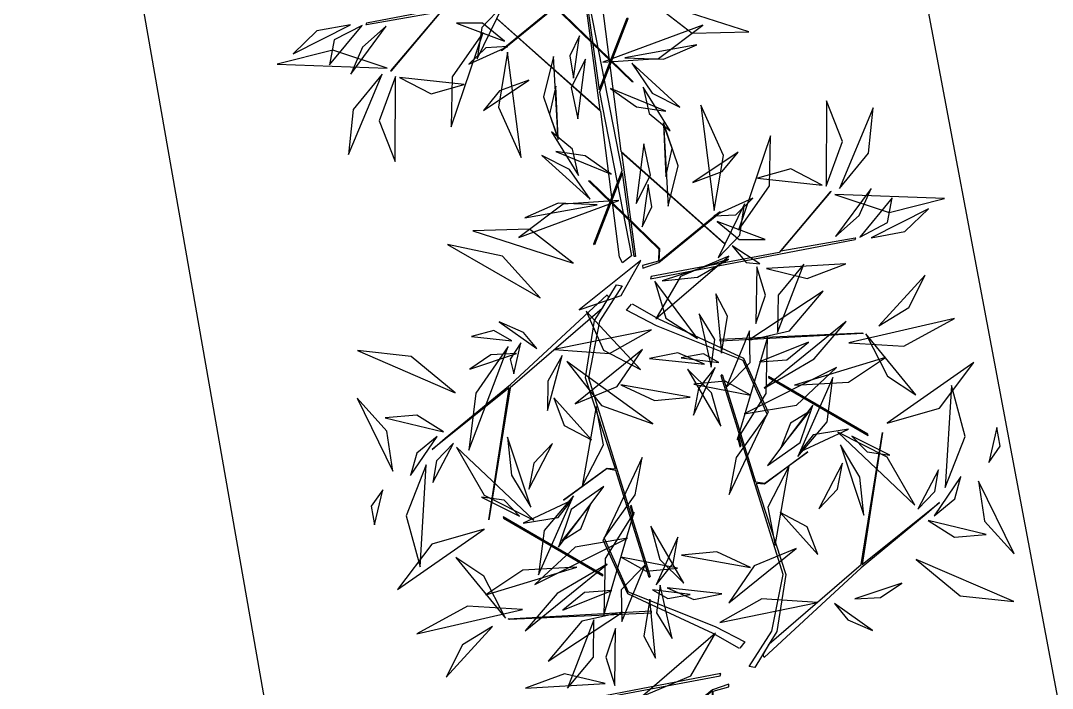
# Model space of a CAD drawing. Header units: centimetres. Extents: x 197412 to 267601, y -375791 to -305433.
# Drawn here: x 203006 to 204880, y -337928 to -336716 of the extents above; entities that cross this region are included whole.
import ezdxf

# ---------------------------------------------------------------- set-up
doc = ezdxf.new("R2010")
doc.units = ezdxf.units.CM
doc.layers.add('3-BAT C-Niveau 0', color=250, linetype='Continuous')

# ---------------------------------------------------------------- blocks, each defined once
blk = doc.blocks.new('Groupe-254-1')
at = {"linetype": 'Continuous', "flags": 128}
for points in [[(12119.23, -46471.71), (12132.71, -46469.35), (12123.59, -46480.17), (12123.73, -46480.12), (12133.02, -46469.14), (12156.28, -46464.79), (12156.41, -46464.34), (12119.24, -46471.49), (12119.12, -46471.73), (12119.19, -46471.71)], [(12207.96, -46510.54), (12194.48, -46512.9), (12203.6, -46502.08), (12203.46, -46502.13), (12194.17, -46513.11), (12170.91, -46517.46), (12170.78, -46517.91), (12207.95, -46510.76), (12208.07, -46510.52), (12208, -46510.54)], [(12167.44, -46522.45), (12172.23, -46525.19), (12187.71, -46532.34), (12192.18, -46542.13), (12192.01, -46542.48), (12187.64, -46532.73), (12171.86, -46526.43), (12166.42, -46523.62), (12167.34, -46522.5)], [(12186.94, -46585.02), (12182.15, -46582.28), (12166.67, -46575.13), (12162.2, -46565.34), (12162.37, -46564.99), (12166.74, -46574.74), (12182.52, -46581.04), (12187.96, -46583.85), (12187.04, -46584.97)], [(12146.42, -46596.93), (12159.9, -46594.57), (12150.78, -46605.39), (12150.92, -46605.34), (12160.21, -46594.36), (12183.47, -46590.01), (12183.6, -46589.56), (12146.43, -46596.71), (12146.31, -46596.95), (12146.38, -46596.93)]]:
    blk.add_lwpolyline(points, dxfattribs=at)
for points in [[(12157.81, -46466.29), (12154.86, -46467.3), (12143.69, -46476.46), (12143.87, -46476.42), (12154.82, -46467.47), (12154.72, -46469.78), (12167.38, -46482.06), (12167.64, -46482.11), (12154.9, -46469.71), (12154.96, -46467.53), (12157.82, -46466.76)], [(12142.97, -46470.72), (12161.66, -46487.26), (12159.14, -46468.36), (12159.38, -46468.38), (12161.45, -46483.61), (12166.57, -46470.54), (12166.66, -46470.7), (12161.51, -46484.04), (12167.34, -46513.71), (12165.73, -46514.98), (12165.17, -46514), (12161.77, -46487.55), (12143.14, -46470.91)], [(12184.22, -46511.53), (12165.53, -46494.99), (12168.05, -46513.88), (12167.81, -46513.87), (12165.74, -46498.64), (12160.62, -46511.71), (12160.53, -46511.55), (12165.68, -46498.21), (12159.85, -46468.54), (12161.46, -46467.27), (12162.02, -46468.25), (12165.42, -46494.7), (12184.05, -46511.34)], [(12169.38, -46515.96), (12172.33, -46514.95), (12183.5, -46505.79), (12183.32, -46505.82), (12172.37, -46514.78), (12172.47, -46512.46), (12159.81, -46500.19), (12159.55, -46500.14), (12172.29, -46512.54), (12172.23, -46514.72), (12169.37, -46515.49)], [(12165.68, -46519.2), (12161.52, -46525.57), (12159.51, -46535.86), (12170.74, -46571.96), (12170.56, -46572.16), (12164.52, -46552.71), (12162.81, -46552.43), (12155, -46558.12), (12162.9, -46552.27), (12164.41, -46552.42), (12158.98, -46535.9), (12160.65, -46525.5), (12162.03, -46523.28), (12145.33, -46537.72), (12141.44, -46561.66), (12145.14, -46537.72), (12131.12, -46548.92), (12133.53, -46546.81), (12145.34, -46537.08), (12162.95, -46520.8), (12163.14, -46521.31), (12162.03, -46523.28), (12164.62, -46518.98)], [(12209.19, -46527.72), (12209.41, -46527.83), (12183.43, -46529.25), (12183.46, -46528.87)], [(12188.7, -46588.27), (12192.86, -46581.9), (12194.87, -46571.61), (12183.64, -46535.51), (12183.82, -46535.31), (12189.86, -46554.76), (12191.57, -46555.04), (12199.38, -46549.35), (12191.48, -46555.2), (12189.97, -46555.05), (12195.4, -46571.57), (12193.73, -46581.97), (12192.35, -46584.19), (12209.05, -46569.75), (12212.94, -46545.81), (12209.24, -46569.75), (12223.26, -46558.55), (12220.85, -46560.66), (12209.04, -46570.39), (12191.43, -46586.67), (12191.24, -46586.16), (12192.35, -46584.19), (12189.76, -46588.5)], [(12192.25, -46535.65), (12192.25, -46535.84), (12210.34, -46546.36), (12210.3, -46546.1)], [(12162.13, -46571.82), (12162.13, -46571.63), (12144.04, -46561.11), (12144.08, -46561.37)], [(12145.19, -46579.76), (12144.97, -46579.64), (12170.94, -46578.22), (12170.92, -46578.61)], [(12185, -46591.51), (12182.05, -46592.52), (12170.88, -46601.68), (12171.06, -46601.65), (12182.01, -46592.69), (12181.91, -46595.01), (12194.57, -46607.28), (12194.83, -46607.33), (12182.09, -46594.93), (12182.15, -46592.75), (12185.01, -46591.99)]]:
    blk.add_lwpolyline(points, close=True, dxfattribs=at)
at = {"linetype": 'Continuous'}
for points in [[(12144.08, -46468.15, -207.06), (12140.19, -46472.27, -208.24), (12139.33, -46477.97, -209.24), (12139.33, -46477.97, -209.24), (12144.08, -46468.15, -207.06)], [(12170.47, -46467.18, -220.85), (12178.39, -46473.33, -221.31), (12188.65, -46473.05, -222.56), (12188.65, -46473.05, -222.56), (12170.47, -46467.18, -220.85)], [(12116.33, -46471.77, -174.84), (12110.21, -46472.91, -175.45), (12105.9, -46477.08, -176.76), (12105.9, -46477.08, -176.76), (12116.33, -46471.77, -174.84)], [(12118.4, -46471.89, -174.58), (12113.32, -46474.54, -172.2), (12112.5, -46479.04, -168.43), (12112.5, -46479.04, -168.43), (12118.4, -46471.89, -174.58)], [(12122.81, -46472.01, -186.97), (12118.51, -46475.86, -187.38), (12116.34, -46480.74, -185.5), (12116.34, -46480.74, -185.5), (12122.81, -46472.01, -186.97)], [(12144.26, -46474.76, -215.21), (12140.31, -46471.49, -213.09), (12135.58, -46471.49, -210.46), (12135.58, -46471.49, -210.46), (12144.26, -46474.76, -215.21)], [(12162.12, -46478.56, -225.36), (12172.24, -46477.92, -224.7), (12180.28, -46471.84, -224), (12180.28, -46471.84, -224), (12162.12, -46478.56, -225.36)], [(12140.41, -46473.17, -207.25), (12134.79, -46481.23, -205.29), (12134.62, -46490.3, -201.98), (12134.62, -46490.3, -201.98), (12140.41, -46473.17, -207.25)], [(12157.89, -46473.8, -197.01), (12156.13, -46477.39, -196.39), (12156.82, -46481.46, -196.61), (12156.82, -46481.46, -196.61), (12157.89, -46473.8, -197.01)], [(12122.94, -46479.68, -186.41), (12113.07, -46476.37, -187.61), (12102.97, -46478.94, -186.97), (12102.97, -46478.94, -186.97), (12122.94, -46479.68, -186.41)], [(12144.91, -46475.75, -179.83), (12140.87, -46475.99, -178.67), (12137.78, -46478.96, -177.99), (12137.78, -46478.96, -177.99), (12144.91, -46475.75, -179.83)], [(12166.11, -46477.77, -183.78), (12173.14, -46478.05, -183.14), (12179.2, -46475.4, -184.94), (12179.2, -46475.4, -184.94), (12166.11, -46477.77, -183.78)], [(12144.83, -46476.73, -179.52), (12143.16, -46486.72, -178.73), (12147.28, -46495.9, -177.91), (12147.28, -46495.9, -177.91), (12144.83, -46476.73, -179.52)], [(12153.2, -46477.52, -247.3), (12151.37, -46484.88, -244.69), (12154.02, -46492.64, -243.35), (12154.02, -46492.64, -243.35), (12153.2, -46477.52, -247.3)], [(12153.2, -46477.52, -247.3), (12151.37, -46484.88, -244.69), (12154.02, -46492.64, -243.35), (12154.02, -46492.64, -243.35), (12153.2, -46477.52, -247.3)], [(12159.02, -46478.01, -186.16), (12156.38, -46483.14, -185.75), (12157.59, -46488.88, -185.13), (12157.59, -46488.88, -185.13), (12159.02, -46478.01, -186.16)], [(12167.38, -46478.78, -176.88), (12171.11, -46484.19, -176.9), (12176.15, -46486.75, -174.04), (12176.15, -46486.75, -174.04), (12167.38, -46478.78, -176.88)], [(12122.04, -46480.77, -186.4), (12116.79, -46487.15, -186.75), (12115.95, -46495.36, -187), (12115.95, -46495.36, -187), (12122.04, -46480.77, -186.4)], [(12124.49, -46481.17, -182.25), (12121.52, -46489.25, -178.08), (12124.43, -46496.63, -173.29), (12124.43, -46496.63, -173.29), (12124.49, -46481.17, -182.25)], [(12125.19, -46481.34, -181.99), (12130.93, -46484.34, -181.12), (12136.93, -46482.61, -179.03), (12136.93, -46482.61, -179.03), (12125.19, -46481.34, -181.99)], [(12148.69, -46481.85, -210.84), (12143.36, -46483.8, -209.98), (12140.47, -46487.35, -207.2), (12140.47, -46487.35, -207.2), (12148.69, -46481.85, -210.84)], [(12153.58, -46482.92, -223.21), (12152.48, -46488.02, -222.61), (12154.02, -46492.45, -220.88), (12154.02, -46492.45, -220.88), (12153.58, -46482.92, -223.21)], [(12153.58, -46482.92, -223.21), (12152.48, -46488.02, -222.61), (12154.02, -46492.45, -220.88), (12154.02, -46492.45, -220.88), (12153.58, -46482.92, -223.21)], [(12163.53, -46483.33, -228.81), (12168.26, -46486.65, -229.15), (12173.59, -46487.46, -227.32), (12173.59, -46487.46, -227.32), (12163.53, -46483.33, -228.81)], [(12169.46, -46483.08, -161.32), (12170.54, -46487.9, -161.24), (12174.36, -46491.02, -160.95), (12174.36, -46491.02, -160.95), (12169.46, -46483.08, -161.32)], [(12202.7, -46501.08, -182.25), (12205.67, -46493, -178.08), (12202.76, -46485.62, -173.29), (12202.76, -46485.62, -173.29), (12202.7, -46501.08, -182.25)], [(12182.36, -46505.51, -179.52), (12184.03, -46495.53, -178.73), (12179.91, -46486.35, -177.91), (12179.91, -46486.35, -177.91), (12182.36, -46505.51, -179.52)], [(12205.15, -46501.48, -186.4), (12210.4, -46495.1, -186.75), (12211.24, -46486.89, -187), (12211.24, -46486.89, -187), (12205.15, -46501.48, -186.4)], [(12157.73, -46499.17, -161.32), (12156.65, -46494.35, -161.24), (12152.83, -46491.23, -160.95), (12152.83, -46491.23, -160.95), (12157.73, -46499.17, -161.32)], [(12173.99, -46504.73, -247.3), (12175.82, -46497.37, -244.69), (12173.17, -46489.61, -243.35), (12173.17, -46489.61, -243.35), (12173.99, -46504.73, -247.3)], [(12173.99, -46504.73, -247.3), (12175.82, -46497.37, -244.69), (12173.17, -46489.61, -243.35), (12173.17, -46489.61, -243.35), (12173.99, -46504.73, -247.3)], [(12173.61, -46499.33, -223.21), (12174.71, -46494.23, -222.61), (12173.17, -46489.8, -220.88), (12173.17, -46489.8, -220.88), (12173.61, -46499.33, -223.21)], [(12173.61, -46499.33, -223.21), (12174.71, -46494.23, -222.61), (12173.17, -46489.8, -220.88), (12173.17, -46489.8, -220.88), (12173.61, -46499.33, -223.21)], [(12186.78, -46509.08, -207.25), (12192.4, -46501.02, -205.29), (12192.57, -46491.95, -201.98), (12192.57, -46491.95, -201.98), (12186.78, -46509.08, -207.25)], [(12163.66, -46498.92, -228.81), (12158.93, -46495.6, -229.15), (12153.6, -46494.79, -227.32), (12153.6, -46494.79, -227.32), (12163.66, -46498.92, -228.81)], [(12168.17, -46504.24, -186.16), (12170.81, -46499.1, -185.75), (12169.6, -46493.37, -185.13), (12169.6, -46493.37, -185.13), (12168.17, -46504.24, -186.16)], [(12178.5, -46500.4, -210.84), (12183.83, -46498.45, -209.98), (12186.72, -46494.9, -207.2), (12186.72, -46494.9, -207.2), (12178.5, -46500.4, -210.84)], [(12159.81, -46503.47, -176.88), (12156.08, -46498.06, -176.9), (12151.04, -46495.5, -174.04), (12151.04, -46495.5, -174.04), (12159.81, -46503.47, -176.88)], [(12202, -46500.91, -181.99), (12196.26, -46497.91, -181.12), (12190.26, -46499.64, -179.03), (12190.26, -46499.64, -179.03), (12202, -46500.91, -181.99)], [(12169.3, -46508.45, -197.01), (12171.06, -46504.86, -196.39), (12170.37, -46500.79, -196.61), (12170.37, -46500.79, -196.61), (12169.3, -46508.45, -197.01)], [(12204.25, -46502.57, -186.41), (12214.12, -46505.88, -187.61), (12224.22, -46503.31, -186.97), (12224.22, -46503.31, -186.97), (12204.25, -46502.57, -186.41)], [(12204.38, -46510.24, -186.97), (12208.68, -46506.39, -187.38), (12210.85, -46501.51, -185.5), (12210.85, -46501.51, -185.5), (12204.38, -46510.24, -186.97)], [(12165.07, -46503.69, -225.36), (12154.95, -46504.33, -224.7), (12146.91, -46510.41, -224), (12146.91, -46510.41, -224), (12165.07, -46503.69, -225.36)], [(12161.08, -46504.48, -183.78), (12154.05, -46504.2, -183.14), (12147.99, -46506.85, -184.94), (12147.99, -46506.85, -184.94), (12161.08, -46504.48, -183.78)], [(12182.28, -46506.5, -179.83), (12186.32, -46506.26, -178.67), (12189.41, -46503.29, -177.99), (12189.41, -46503.29, -177.99), (12182.28, -46506.5, -179.83)], [(12183.11, -46514.1, -207.06), (12187, -46509.98, -208.24), (12187.86, -46504.28, -209.24), (12187.86, -46504.28, -209.24), (12183.11, -46514.1, -207.06)], [(12208.79, -46510.36, -174.58), (12213.87, -46507.71, -172.2), (12214.69, -46503.21, -168.43), (12214.69, -46503.21, -168.43), (12208.79, -46510.36, -174.58)], [(12210.86, -46510.48, -174.84), (12216.98, -46509.34, -175.45), (12221.29, -46505.17, -176.76), (12221.29, -46505.17, -176.76), (12210.86, -46510.48, -174.84)], [(12182.93, -46507.49, -215.21), (12186.88, -46510.76, -213.09), (12191.61, -46510.76, -210.46), (12191.61, -46510.76, -210.46), (12182.93, -46507.49, -215.21)], [(12156.72, -46515.07, -220.85), (12148.8, -46508.92, -221.31), (12138.54, -46509.2, -222.56), (12138.54, -46509.2, -222.56), (12156.72, -46515.07, -220.85)], [(12150.78, -46521.37, -220.09), (12143.91, -46513.78, -220.53), (12133.9, -46511.67, -219.34), (12133.9, -46511.67, -219.34), (12150.78, -46521.37, -220.09)], [(12185.61, -46511.9, -177.75), (12188.19, -46514.93, -175.38), (12190.68, -46515.19, -172.12), (12190.68, -46515.19, -172.12), (12185.61, -46511.9, -177.75)], [(12185.03, -46513.77, -178.9), (12176.26, -46517.48, -176.01), (12171.78, -46525.2, -172.29), (12171.78, -46525.2, -172.29), (12185.03, -46513.77, -178.9)], [(12185.03, -46513.77, -178.9), (12176.26, -46517.48, -176.01), (12171.78, -46525.2, -172.29), (12171.78, -46525.2, -172.29), (12185.03, -46513.77, -178.9)], [(12157.87, -46523.52, -210.57), (12165.44, -46520.93, -206.9), (12169.03, -46514.56, -202.54), (12169.03, -46514.56, -202.54), (12157.87, -46523.52, -210.57)], [(12172.91, -46518.29, -200.44), (12179.32, -46517.58, -199.26), (12184.94, -46514.34, -200.49), (12184.94, -46514.34, -200.49), (12172.91, -46518.29, -200.44)], [(12189.92, -46526.05, -229.03), (12191.71, -46520.85, -227.48), (12190.09, -46515.71, -225.66), (12190.09, -46515.71, -225.66), (12189.92, -46526.05, -229.03)], [(12191.84, -46516.06, -200.41), (12199.23, -46517.84, -200.32), (12206.3, -46515.21, -200.54), (12206.3, -46515.21, -200.54), (12191.84, -46516.06, -200.41)], [(12198.66, -46515.22, -189.87), (12193.96, -46520.88, -186.93), (12193.85, -46527.65, -183.27), (12193.85, -46527.65, -183.27), (12198.66, -46515.22, -189.87)], [(12212.26, -46526.44, -215.73), (12217.73, -46523.09, -216.78), (12220.67, -46517.26, -215.22), (12220.67, -46517.26, -215.22), (12212.26, -46526.44, -215.73)], [(12212.26, -46526.44, -215.73), (12217.73, -46523.09, -216.78), (12220.67, -46517.26, -215.22), (12220.67, -46517.26, -215.22), (12212.26, -46526.44, -215.73)], [(12171.56, -46518.36, -200.73), (12173.57, -46525.06, -197.34), (12179.36, -46528.76, -193.77), (12179.36, -46528.76, -193.77), (12171.56, -46518.36, -200.73)], [(12171.56, -46518.36, -200.73), (12173.57, -46525.06, -197.34), (12179.36, -46528.76, -193.77), (12179.36, -46528.76, -193.77), (12171.56, -46518.36, -200.73)], [(12183.69, -46531.4, -198.87), (12184.8, -46524.67, -195.41), (12182.66, -46520.66, -190.33), (12182.66, -46520.66, -190.33), (12183.69, -46531.4, -198.87)], [(12188.65, -46529.05, -233.25), (12196.03, -46527.38, -238.65), (12202.15, -46520.16, -241.93), (12202.15, -46520.16, -241.93), (12188.65, -46529.05, -233.25)], [(12159.09, -46523.77, -217.22), (12162.28, -46530.85, -219.34), (12168.99, -46534.38, -221.55), (12168.99, -46534.38, -221.55), (12159.09, -46523.77, -217.22)], [(12181.83, -46533.92, -183.73), (12182.47, -46528.93, -181.29), (12179.65, -46524.24, -179.52), (12179.65, -46524.24, -179.52), (12181.83, -46533.92, -183.73)], [(12206.82, -46529.55, -223.19), (12216.83, -46530.11, -225.59), (12226, -46525.09, -225.79), (12226, -46525.09, -225.79), (12206.82, -46529.55, -223.19)], [(12206.82, -46529.55, -223.19), (12216.83, -46530.11, -225.59), (12226, -46525.09, -225.79), (12226, -46525.09, -225.79), (12206.82, -46529.55, -223.19)], [(12150.14, -46530.58, -171.59), (12147.74, -46527.68, -169.03), (12143.29, -46525.72, -167.96), (12143.29, -46525.72, -167.96), (12150.14, -46530.58, -171.59)], [(12191.45, -46537.78, -210.1), (12200.53, -46532.45, -209.96), (12206.32, -46525.65, -205.95), (12206.32, -46525.65, -205.95), (12191.45, -46537.78, -210.1)], [(12145.59, -46529.16, -213.12), (12142.36, -46527.32, -210.71), (12138.3, -46528.36, -208.62), (12138.3, -46528.36, -208.62), (12145.59, -46529.16, -213.12)], [(12145.59, -46529.16, -213.12), (12142.36, -46527.32, -210.71), (12138.3, -46528.36, -208.62), (12138.3, -46528.36, -208.62), (12145.59, -46529.16, -213.12)], [(12153.27, -46530.77, -176.08), (12163.35, -46531.44, -174.79), (12170.98, -46527.18, -170.69), (12170.98, -46527.18, -170.69), (12153.27, -46530.77, -176.08)], [(12184.54, -46537.62, -194.21), (12188.91, -46533.09, -192.81), (12188.77, -46527.34, -190.06), (12188.77, -46527.34, -190.06), (12184.54, -46537.62, -194.21)], [(12184.54, -46537.62, -194.21), (12188.91, -46533.09, -192.81), (12188.77, -46527.34, -190.06), (12188.77, -46527.34, -190.06), (12184.54, -46537.62, -194.21)], [(12186.53, -46547.17, -206.43), (12191.81, -46538.76, -204.4), (12192.07, -46528.51, -204.36), (12192.07, -46528.51, -204.36), (12186.53, -46547.17, -206.43)], [(12186.53, -46547.17, -206.43), (12191.81, -46538.76, -204.4), (12192.07, -46528.51, -204.36), (12192.07, -46528.51, -204.36), (12186.53, -46547.17, -206.43)], [(12209.91, -46527.92, -214.21), (12213.87, -46535.59, -211.43), (12218.96, -46538.98, -206.15), (12218.96, -46538.98, -206.15), (12209.91, -46527.92, -214.21)], [(12144.94, -46530.22, -212.64), (12139.09, -46538.67, -211.07), (12137.79, -46549.01, -212.06), (12137.79, -46549.01, -212.06), (12144.94, -46530.22, -212.64)], [(12144.94, -46530.22, -212.64), (12139.09, -46538.67, -211.07), (12137.79, -46549.01, -212.06), (12137.79, -46549.01, -212.06), (12144.94, -46530.22, -212.64)], [(12147.25, -46529.5, -212.09), (12145.32, -46532.5, -209.87), (12145.96, -46535.18, -207.1), (12145.96, -46535.18, -207.1), (12147.25, -46529.5, -212.09)], [(12147.25, -46529.5, -212.09), (12145.32, -46532.5, -209.87), (12145.96, -46535.18, -207.1), (12145.96, -46535.18, -207.1), (12147.25, -46529.5, -212.09)], [(12190.61, -46532.98, -207.72), (12195.58, -46532.6, -206.62), (12199.48, -46529.4, -205.86), (12199.48, -46529.4, -205.86), (12190.61, -46532.98, -207.72)], [(12135.34, -46538.58, -223.66), (12127.32, -46532.02, -222.36), (12117.57, -46530.95, -219.58), (12117.57, -46530.95, -219.58), (12135.34, -46538.58, -223.66)], [(12146.44, -46531.47, -172.05), (12141.8, -46531.69, -171.7), (12137.96, -46534.3, -172.02), (12137.96, -46534.3, -172.02), (12146.44, -46531.47, -172.05)], [(12146.44, -46531.47, -172.05), (12141.8, -46531.69, -171.7), (12137.96, -46534.3, -172.02), (12137.96, -46534.3, -172.02), (12146.44, -46531.47, -172.05)], [(12154.78, -46531.8, -204.62), (12152.16, -46536.49, -205.07), (12152.08, -46541.8, -204.23), (12152.08, -46541.8, -204.23), (12154.78, -46531.8, -204.62)], [(12157.13, -46540.6, -205.3), (12164.77, -46537.45, -204.92), (12169.36, -46530.74, -203.9), (12169.36, -46530.74, -203.9), (12157.13, -46540.6, -205.3)], [(12180.58, -46533.43, -183.47), (12175.74, -46531.35, -183.7), (12170.62, -46532.37, -184.07), (12170.62, -46532.37, -184.07), (12180.58, -46533.43, -183.47)], [(12180.58, -46533.43, -183.47), (12175.74, -46531.35, -183.7), (12170.62, -46532.37, -184.07), (12170.62, -46532.37, -184.07), (12180.58, -46533.43, -183.47)], [(12183.23, -46533.11, -202.35), (12180.41, -46531.53, -200.21), (12176.36, -46532.24, -199.09), (12176.36, -46532.24, -199.09), (12183.23, -46533.11, -202.35)], [(12196.97, -46537.19, -221.24), (12206.78, -46536.69, -218.96), (12213.5, -46532.18, -214.31), (12213.5, -46532.18, -214.31), (12196.97, -46537.19, -221.24)], [(12155.58, -46532.9, -204.31), (12161.88, -46540.89, -204.16), (12171.22, -46544.24, -202.67), (12171.22, -46544.24, -202.67), (12155.58, -46532.9, -204.31)], [(12183.55, -46544.66, -199.98), (12181.88, -46538.62, -200.36), (12177.5, -46534.31, -199.46), (12177.5, -46534.31, -199.46), (12183.55, -46544.66, -199.98)], [(12182.53, -46534.02, -202.12), (12179.49, -46537.85, -201.54), (12178.62, -46542.64, -202.14), (12178.62, -46542.64, -202.14), (12182.53, -46534.02, -202.12)], [(12187.79, -46542.45, -194.97), (12197.29, -46540.83, -192.57), (12204.59, -46534.03, -191.31), (12204.59, -46534.03, -191.31), (12187.79, -46542.45, -194.97)], [(12213.78, -46544.13, -215.07), (12223.3, -46541.4, -213.8), (12229.54, -46533.13, -214.42), (12229.54, -46533.13, -214.42), (12213.78, -46544.13, -215.07)], [(12197.57, -46550.14, -201.48), (12202.87, -46543.89, -202.35), (12203.94, -46535.84, -201.76), (12203.94, -46535.84, -201.76), (12197.57, -46550.14, -201.48)], [(12165.41, -46537.16, -185.42), (12171.51, -46540.02, -185.31), (12177.98, -46539.38, -184.01), (12177.98, -46539.38, -184.01), (12165.41, -46537.16, -185.42)], [(12188.93, -46539.03, -199.77), (12184.36, -46536.47, -197.57), (12178.65, -46537.05, -196.35), (12178.65, -46537.05, -196.35), (12188.93, -46539.03, -199.77)], [(12224.3, -46555.81, -228.35), (12227.97, -46546.51, -229.1), (12225.45, -46537.29, -232.12), (12225.45, -46537.29, -232.12), (12224.3, -46555.81, -228.35)], [(12123.98, -46552.83, -212.86), (12122.92, -46545.56, -209.91), (12117.51, -46539.6, -208.14), (12117.51, -46539.6, -208.14), (12123.98, -46552.83, -212.86)], [(12123.98, -46552.83, -212.86), (12122.92, -46545.56, -209.91), (12117.51, -46539.6, -208.14), (12117.51, -46539.6, -208.14), (12123.98, -46552.83, -212.86)], [(12153.22, -46539.5, -184.69), (12155.14, -46544.56, -183.17), (12160.06, -46547.12, -181.63), (12160.06, -46547.12, -181.63), (12153.22, -46539.5, -184.69)], [(12158.38, -46555.58, -188.89), (12162.25, -46548.08, -185.79), (12160.94, -46541.12, -181.22), (12160.94, -46541.12, -181.22), (12158.38, -46555.58, -188.89)], [(12192.04, -46551.83, -207.16), (12197.97, -46547.65, -205.48), (12200.31, -46540.83, -203.83), (12200.31, -46540.83, -203.83), (12192.04, -46551.83, -207.16)], [(12192.04, -46551.83, -207.16), (12197.97, -46547.65, -205.48), (12200.31, -46540.83, -203.83), (12200.31, -46540.83, -203.83), (12192.04, -46551.83, -207.16)], [(12133.17, -46545.71, -232.48), (12128.36, -46542.65, -232.45), (12122.6, -46543.12, -231.83), (12122.6, -46543.12, -231.83), (12133.17, -46545.71, -232.48)], [(12192.01, -46542.48, -197.23), (12186.34, -46550.35, -194.28), (12185.07, -46557.09, -188.42), (12185.07, -46557.09, -188.42), (12192.01, -46542.48, -197.23)], [(12199.68, -46541.99, -218.46), (12196.22, -46544.14, -216.39), (12194.49, -46548.58, -215.43), (12194.49, -46548.58, -215.43), (12199.68, -46541.99, -218.46)], [(12206.73, -46545.22, -202.5), (12200.33, -46546.25, -200.11), (12197.91, -46549.3, -195.35), (12197.91, -46549.3, -195.35), (12206.73, -46545.22, -202.5)], [(12232.23, -46551.25, -211.21), (12234.29, -46548.3, -209.03), (12233.72, -46544.91, -206.71), (12233.72, -46544.91, -206.71), (12232.23, -46551.25, -211.21)], [(12232.23, -46551.25, -211.21), (12234.29, -46548.3, -209.03), (12233.72, -46544.91, -206.71), (12233.72, -46544.91, -206.71), (12232.23, -46551.25, -211.21)], [(12132.07, -46546.53, -232.75), (12128.33, -46549.59, -233.5), (12127.23, -46553.64, -235.42), (12127.23, -46553.64, -235.42), (12132.07, -46546.53, -232.75)], [(12144.85, -46546.68, -196.26), (12145.57, -46553.54, -195.05), (12149.05, -46559.39, -196.39), (12149.05, -46559.39, -196.39), (12144.85, -46546.68, -196.26)], [(12187.05, -46548.41, -203.84), (12187.27, -46548.31, -203.87), (12186.82, -46546.63, -202.04), (12186.61, -46546.73, -202.02), (12187.05, -46548.41, -203.84)], [(12218.8, -46559.01, -228.97), (12213.8, -46550.29, -227.8), (12204.8, -46545.77, -227.09), (12204.8, -46545.77, -227.09), (12218.8, -46559.01, -228.97)], [(12207.37, -46546.47, -211.6), (12210.18, -46549.35, -211.07), (12214.28, -46549.94, -211.1), (12214.28, -46549.94, -211.1), (12207.37, -46546.47, -211.6)], [(12135.04, -46547.74, -229.3), (12131.95, -46550.93, -228.25), (12131.25, -46554.87, -226.49), (12131.25, -46554.87, -226.49), (12135.04, -46547.74, -229.3)], [(12135.58, -46548.46, -228.97), (12140.58, -46557.18, -227.8), (12149.58, -46561.7, -227.09), (12149.58, -46561.7, -227.09), (12135.58, -46548.46, -228.97)], [(12152.98, -46547.8, -195.33), (12149.6, -46551.4, -195.1), (12148.72, -46556.13, -194.26), (12148.72, -46556.13, -194.26), (12152.98, -46547.8, -195.33)], [(12209.53, -46560.8, -196.26), (12208.81, -46553.93, -195.05), (12205.33, -46548.08, -196.39), (12205.33, -46548.08, -196.39), (12209.53, -46560.8, -196.26)], [(12162.37, -46564.99, -197.23), (12168.04, -46557.12, -194.28), (12169.31, -46550.38, -188.42), (12169.31, -46550.38, -188.42), (12162.37, -46564.99, -197.23)], [(12130.08, -46551.66, -228.35), (12126.41, -46560.96, -229.1), (12128.93, -46570.18, -232.12), (12128.93, -46570.18, -232.12), (12130.08, -46551.66, -228.35)], [(12196, -46551.89, -188.89), (12192.13, -46559.39, -185.79), (12193.44, -46566.35, -181.22), (12193.44, -46566.35, -181.22), (12196, -46551.89, -188.89)], [(12201.4, -46559.68, -195.33), (12204.78, -46556.07, -195.1), (12205.66, -46551.35, -194.26), (12205.66, -46551.35, -194.26), (12201.4, -46559.68, -195.33)], [(12219.34, -46559.73, -229.3), (12222.43, -46556.54, -228.25), (12223.13, -46552.6, -226.49), (12223.13, -46552.6, -226.49), (12219.34, -46559.73, -229.3)], [(12222.31, -46560.94, -232.75), (12226.05, -46557.88, -233.5), (12227.15, -46553.83, -235.42), (12227.15, -46553.83, -235.42), (12222.31, -46560.94, -232.75)], [(12230.4, -46554.64, -212.86), (12231.46, -46561.91, -209.91), (12236.87, -46567.87, -208.14), (12236.87, -46567.87, -208.14), (12230.4, -46554.64, -212.86)], [(12230.4, -46554.64, -212.86), (12231.46, -46561.91, -209.91), (12236.87, -46567.87, -208.14), (12236.87, -46567.87, -208.14), (12230.4, -46554.64, -212.86)], [(12122.15, -46556.23, -211.21), (12120.09, -46559.18, -209.03), (12120.66, -46562.56, -206.71), (12120.66, -46562.56, -206.71), (12122.15, -46556.23, -211.21)], [(12122.15, -46556.23, -211.21), (12120.09, -46559.18, -209.03), (12120.66, -46562.56, -206.71), (12120.66, -46562.56, -206.71), (12122.15, -46556.23, -211.21)], [(12162.34, -46555.64, -207.16), (12156.41, -46559.82, -205.48), (12154.07, -46566.64, -203.83), (12154.07, -46566.64, -203.83), (12162.34, -46555.64, -207.16)], [(12162.34, -46555.64, -207.16), (12156.41, -46559.82, -205.48), (12154.07, -46566.64, -203.83), (12154.07, -46566.64, -203.83), (12162.34, -46555.64, -207.16)], [(12147.01, -46561.01, -211.6), (12144.2, -46558.12, -211.07), (12140.1, -46557.54, -211.1), (12140.1, -46557.54, -211.1), (12147.01, -46561.01, -211.6)], [(12147.65, -46562.25, -202.5), (12154.05, -46561.22, -200.11), (12156.47, -46558.17, -195.35), (12156.47, -46558.17, -195.35), (12147.65, -46562.25, -202.5)], [(12156.81, -46557.33, -201.48), (12151.51, -46563.59, -202.35), (12150.44, -46571.63, -201.76), (12150.44, -46571.63, -201.76), (12156.81, -46557.33, -201.48)], [(12154.7, -46565.48, -218.46), (12158.16, -46563.33, -216.39), (12159.89, -46558.89, -215.43), (12159.89, -46558.89, -215.43), (12154.7, -46565.48, -218.46)], [(12167.85, -46560.3, -206.43), (12162.57, -46568.71, -204.4), (12162.31, -46578.96, -204.36), (12162.31, -46578.96, -204.36), (12167.85, -46560.3, -206.43)], [(12167.85, -46560.3, -206.43), (12162.57, -46568.71, -204.4), (12162.31, -46578.96, -204.36), (12162.31, -46578.96, -204.36), (12167.85, -46560.3, -206.43)], [(12167.33, -46559.06, -203.84), (12167.11, -46559.16, -203.87), (12167.56, -46560.84, -202.04), (12167.77, -46560.75, -202.02), (12167.33, -46559.06, -203.84)], [(12201.16, -46567.98, -184.69), (12199.24, -46562.91, -183.17), (12194.32, -46560.35, -181.63), (12194.32, -46560.35, -181.63), (12201.16, -46567.98, -184.69)], [(12221.21, -46561.76, -232.48), (12226.02, -46564.82, -232.45), (12231.78, -46564.35, -231.83), (12231.78, -46564.35, -231.83), (12221.21, -46561.76, -232.48)], [(12140.6, -46563.34, -215.07), (12131.08, -46566.07, -213.8), (12124.84, -46574.34, -214.42), (12124.84, -46574.34, -214.42), (12140.6, -46563.34, -215.07)], [(12170.83, -46562.82, -199.98), (12172.5, -46568.85, -200.36), (12176.88, -46573.16, -199.46), (12176.88, -46573.16, -199.46), (12170.83, -46562.82, -199.98)], [(12166.59, -46565.02, -194.97), (12157.09, -46566.64, -192.57), (12149.79, -46573.44, -191.31), (12149.79, -46573.44, -191.31), (12166.59, -46565.02, -194.97)], [(12171.85, -46573.46, -202.12), (12174.89, -46569.62, -201.54), (12175.76, -46564.83, -202.14), (12175.76, -46564.83, -202.14), (12171.85, -46573.46, -202.12)], [(12188.97, -46570.31, -185.42), (12182.87, -46567.45, -185.31), (12176.4, -46568.09, -184.01), (12176.4, -46568.09, -184.01), (12188.97, -46570.31, -185.42)], [(12197.25, -46566.87, -205.3), (12189.61, -46570.02, -204.92), (12185.02, -46576.73, -203.9), (12185.02, -46576.73, -203.9), (12197.25, -46566.87, -205.3)], [(12144.47, -46579.55, -214.21), (12140.51, -46571.88, -211.43), (12135.42, -46568.49, -206.15), (12135.42, -46568.49, -206.15), (12144.47, -46579.55, -214.21)], [(12162.93, -46569.69, -210.1), (12153.85, -46575.02, -209.96), (12148.06, -46581.82, -205.95), (12148.06, -46581.82, -205.95), (12162.93, -46569.69, -210.1)], [(12165.45, -46568.44, -199.77), (12170.02, -46571, -197.57), (12175.73, -46570.42, -196.35), (12175.73, -46570.42, -196.35), (12165.45, -46568.44, -199.77)], [(12169.84, -46569.85, -194.21), (12165.47, -46574.38, -192.81), (12165.61, -46580.13, -190.06), (12165.61, -46580.13, -190.06), (12169.84, -46569.85, -194.21)], [(12169.84, -46569.85, -194.21), (12165.47, -46574.38, -192.81), (12165.61, -46580.13, -190.06), (12165.61, -46580.13, -190.06), (12169.84, -46569.85, -194.21)], [(12219.04, -46568.89, -223.66), (12227.06, -46575.45, -222.36), (12236.81, -46576.52, -219.58), (12236.81, -46576.52, -219.58), (12219.04, -46568.89, -223.66)], [(12157.41, -46570.28, -221.24), (12147.6, -46570.79, -218.96), (12140.88, -46575.29, -214.31), (12140.88, -46575.29, -214.31), (12157.41, -46570.28, -221.24)], [(12172.55, -46573.55, -183.73), (12171.91, -46578.55, -181.29), (12174.73, -46583.23, -179.52), (12174.73, -46583.23, -179.52), (12172.55, -46573.55, -183.73)], [(12207.94, -46576, -172.05), (12212.58, -46575.78, -171.7), (12216.42, -46573.17, -172.02), (12216.42, -46573.17, -172.02), (12207.94, -46576, -172.05)], [(12207.94, -46576, -172.05), (12212.58, -46575.78, -171.7), (12216.42, -46573.17, -172.02), (12216.42, -46573.17, -172.02), (12207.94, -46576, -172.05)], [(12163.77, -46574.49, -207.72), (12158.8, -46574.87, -206.62), (12154.9, -46578.07, -205.86), (12154.9, -46578.07, -205.86), (12163.77, -46574.49, -207.72)], [(12171.15, -46574.36, -202.35), (12173.97, -46575.94, -200.21), (12178.02, -46575.23, -199.09), (12178.02, -46575.23, -199.09), (12171.15, -46574.36, -202.35)], [(12173.8, -46574.04, -183.47), (12178.64, -46576.12, -183.7), (12183.76, -46575.1, -184.07), (12183.76, -46575.1, -184.07), (12173.8, -46574.04, -183.47)], [(12173.8, -46574.04, -183.47), (12178.64, -46576.12, -183.7), (12183.76, -46575.1, -184.07), (12183.76, -46575.1, -184.07), (12173.8, -46574.04, -183.47)], [(12147.56, -46577.92, -223.19), (12137.55, -46577.36, -225.59), (12128.38, -46582.38, -225.79), (12128.38, -46582.38, -225.79), (12147.56, -46577.92, -223.19)], [(12147.56, -46577.92, -223.19), (12137.55, -46577.36, -225.59), (12128.38, -46582.38, -225.79), (12128.38, -46582.38, -225.79), (12147.56, -46577.92, -223.19)], [(12170.69, -46576.07, -198.87), (12169.58, -46582.8, -195.41), (12171.72, -46586.81, -190.33), (12171.72, -46586.81, -190.33), (12170.69, -46576.07, -198.87)], [(12201.11, -46576.7, -176.08), (12191.03, -46576.03, -174.79), (12183.4, -46580.29, -170.69), (12183.4, -46580.29, -170.69), (12201.11, -46576.7, -176.08)], [(12204.24, -46576.89, -171.59), (12206.64, -46579.8, -169.03), (12211.09, -46581.75, -167.96), (12211.09, -46581.75, -167.96), (12204.24, -46576.89, -171.59)], [(12165.73, -46578.42, -233.25), (12158.35, -46580.09, -238.65), (12152.23, -46587.31, -241.93), (12152.23, -46587.31, -241.93), (12165.73, -46578.42, -233.25)], [(12142.12, -46581.03, -215.73), (12136.65, -46584.38, -216.78), (12133.71, -46590.21, -215.22), (12133.71, -46590.21, -215.22), (12142.12, -46581.03, -215.73)], [(12142.12, -46581.03, -215.73), (12136.65, -46584.38, -216.78), (12133.71, -46590.21, -215.22), (12133.71, -46590.21, -215.22), (12142.12, -46581.03, -215.73)], [(12155.72, -46592.25, -189.87), (12160.42, -46586.59, -186.93), (12160.53, -46579.82, -183.27), (12160.53, -46579.82, -183.27), (12155.72, -46592.25, -189.87)], [(12164.46, -46581.42, -229.03), (12162.67, -46586.62, -227.48), (12164.29, -46591.76, -225.66), (12164.29, -46591.76, -225.66), (12164.46, -46581.42, -229.03)], [(12169.35, -46593.7, -178.9), (12178.12, -46589.99, -176.01), (12182.6, -46582.27, -172.29), (12182.6, -46582.27, -172.29), (12169.35, -46593.7, -178.9)], [(12169.35, -46593.7, -178.9), (12178.12, -46589.99, -176.01), (12182.6, -46582.27, -172.29), (12182.6, -46582.27, -172.29), (12169.35, -46593.7, -178.9)], [(12162.54, -46591.41, -200.41), (12155.15, -46589.63, -200.32), (12148.08, -46592.26, -200.54), (12148.08, -46592.26, -200.54), (12162.54, -46591.41, -200.41)]]:
    blk.add_polyline3d(points, dxfattribs=at)
blk = doc.blocks.new('Groupe-261-1')
blk.add_blockref('Groupe-254-1', (0, 0))

msp = doc.modelspace()

# ---------------------------------------------------------------- linework, layer by layer
at = {"layer": '3-BAT C-Niveau 0'}
msp.add_line((199541.4, -315717.6), (204036.8, -341295), dxfattribs=at)
at = {"layer": '3-BAT C-Niveau 0', "flags": 128}
msp.add_lwpolyline([(207542, -330488.9), (203622.4, -331225.6), (205157.2, -339368.3), (206634.2, -339092.5), (205891.1, -335168.5), (208339.4, -334704.8)], close=True, dxfattribs=at)

# ---------------------------------------------------------------- block references
at = {"layer": '3-BAT C-Niveau 0', "xscale": 10, "yscale": 10, "zscale": 10}
msp.add_blockref('Groupe-261-1', (82441.7, 127994.6), dxfattribs=at)

doc.saveas('drawing.dxf')
